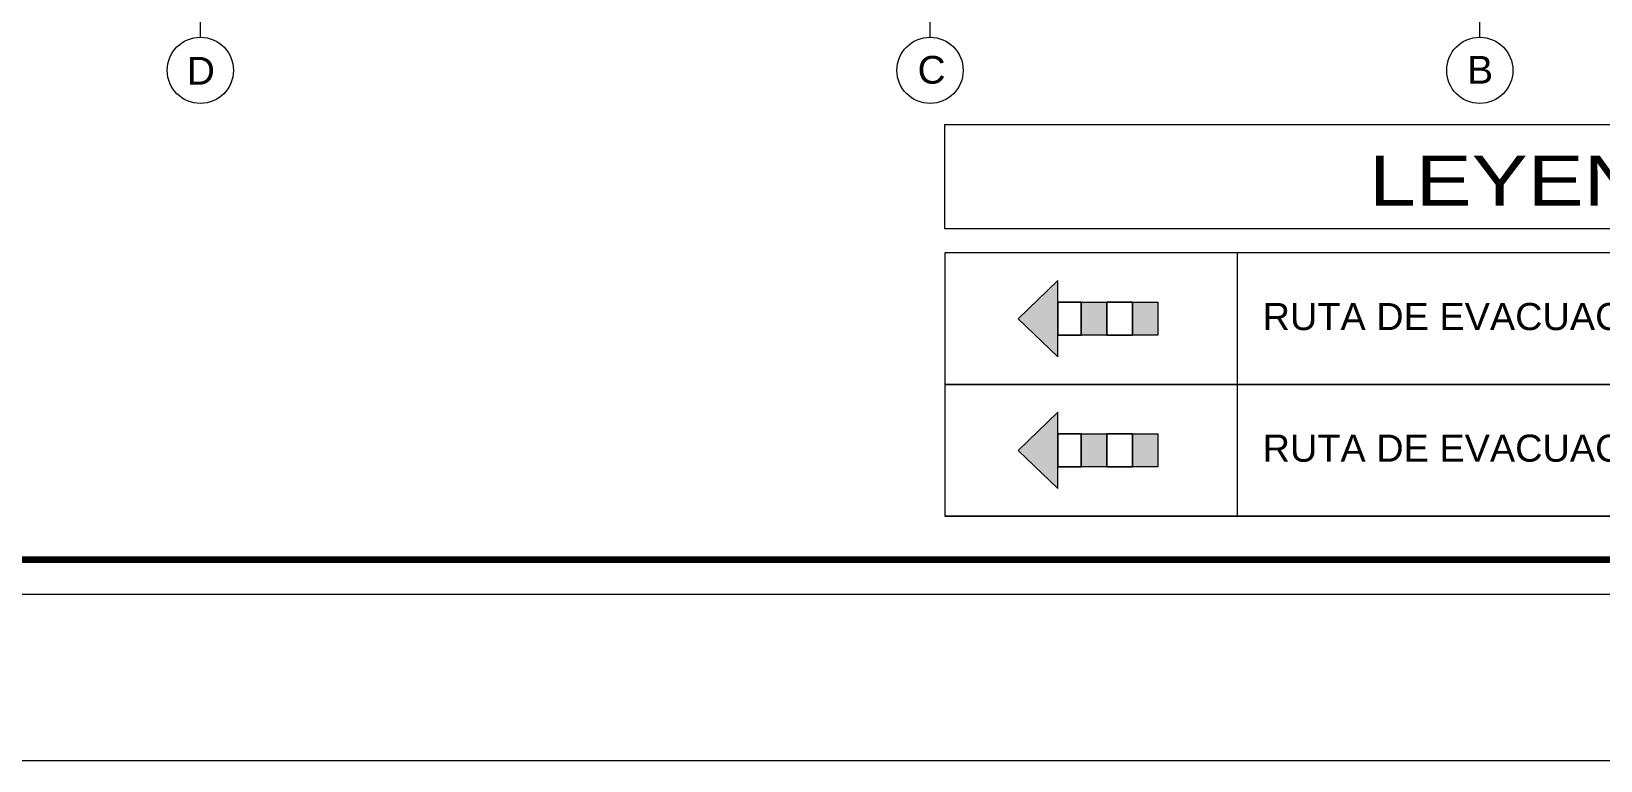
# Model space of a CAD drawing. Header units: millimetres. Extents: x 1675 to 1732.9, y 581.7 to 641.7.
# Drawn here: x 1684.3 to 1695.63, y 581.68 to 586.94 of the extents above; entities that cross this region are included whole.
import ezdxf

# ---------------------------------------------------------------- set-up
doc = ezdxf.new("R2010")
doc.units = ezdxf.units.MM
doc.linetypes.add('DASHDOT', pattern=[25.4, 12.7, -6.35, 0, -6.35])
doc.linetypes.add('HIDDEN', pattern=[0.375, 0.25, -0.125])
doc.layers.get('0').update_dxf_attribs({"lineweight": 5})
doc.layers.get('Defpoints').update_dxf_attribs({"color": 8, "lineweight": 5})
for name, color, linetype, lineweight in [('0-MEMB5', 5, 'Continuous', 18), ('EJES', 92, 'DASHDOT', 5), ('RUTA DE EVACUACION A.C.', 10, 'HIDDEN', 5), ('Ruta Evacuacion 1', 82, 'HIDDEN', 5), ('TEXTOS', 7, 'Continuous', 5)]:
    doc.layers.add(name, color=color, linetype=linetype, lineweight=lineweight)
doc.styles.get("Standard").update_dxf_attribs({"font": 'arial.ttf'})
doc.styles.add('STYLE1', font='arial.ttf', dxfattribs={"height": 0.15})

# ---------------------------------------------------------------- blocks, each defined once
blk = doc.blocks.new('ruta')
at = {"linetype": 'Continuous'}
for points in [[(0, 0), (0.927, -0.889), (0.927, 0.889)], [(1.475, -0.384), (1.475, 0.384), (2.072, 0.384), (2.072, -0.384)], [(2.668, -0.384), (2.668, 0.384), (3.265, 0.384), (3.265, -0.384)]]:
    blk.add_hatch(color=256, dxfattribs=at).paths.add_polyline_path(points)
for points in [[(0, 0), (0.927, -0.889), (0.927, 0.889)], [(0.927, -0.384), (0.927, 0.384), (1.475, 0.384), (1.475, -0.384)], [(1.475, -0.384), (1.475, 0.384), (0.927, 0.384), (0.927, -0.384)], [(1.475, -0.384), (1.475, 0.384), (2.072, 0.384), (2.072, -0.384)], [(2.072, -0.384), (2.072, 0.384), (2.668, 0.384), (2.668, -0.384)], [(2.668, -0.384), (2.668, 0.384), (2.072, 0.384), (2.072, -0.384)], [(2.668, -0.384), (2.668, 0.384), (3.265, 0.384), (3.265, -0.384)]]:
    blk.add_lwpolyline(points, close=True, dxfattribs=at)

msp = doc.modelspace()

# ---------------------------------------------------------------- linework, layer by layer
for p, q in [((1690.893, 585.515), (1690.893, 586.267)), ((1690.893, 586.267), (1699.896, 586.267)), ((1699.896, 585.515), (1690.893, 585.515)), ((1690.893, 585.341), (1690.893, 584.391)), ((1699.896, 585.341), (1690.893, 585.341)), ((1693.004, 585.341), (1693.004, 583.441)), ((1690.893, 584.391), (1690.893, 583.441)), ((1699.896, 584.391), (1690.893, 584.391)), ((1690.893, 584.391), (1699.896, 584.391)), ((1690.893, 583.441), (1699.896, 583.441)), ((1699.896, 583.441), (1690.893, 583.441)), ((1699.896, 583.441), (1690.893, 583.441))]:
    msp.add_line(p, q)
msp.add_lwpolyline([(1731.748, 640.477), (1676.248, 640.477), (1676.248, 582.877), (1731.748, 582.877)], close=True)
at = {"layer": '0-MEMB5', "ltscale": 0.03, "const_width": 0.0503}
msp.add_lwpolyline([(1731.498, 640.227), (1676.498, 640.227), (1676.498, 583.127), (1731.498, 583.127)], close=True, dxfattribs=at)
at = {"layer": 'Defpoints'}
msp.add_lwpolyline([(1732.948, 641.677), (1675.048, 641.677), (1675.048, 581.677), (1732.948, 581.677)], close=True, dxfattribs=at)
at = {"layer": 'EJES', "ltscale": 10}
for p, q in [((1685.516, 586.898), (1685.516, 589.648)), ((1690.786, 586.898), (1690.786, 589.648)), ((1694.756, 586.898), (1694.756, 589.648))]:
    msp.add_line(p, q, dxfattribs=at)
for centre in [(1685.516, 586.659), (1690.786, 586.659), (1694.756, 586.659)]:
    msp.add_circle(centre, 0.239, dxfattribs=at)

# ---------------------------------------------------------------- block references
at = {"layer": 'RUTA DE EVACUACION A.C.', "xscale": 0.3096342981560269, "yscale": 0.3096342975273743, "zscale": 0.3096342981881916}
msp.add_blockref('ruta', (1691.421, 583.916), dxfattribs=at)
at = {"layer": 'Ruta Evacuacion 1', "xscale": 0.3096342981560269, "yscale": 0.3096342975273743, "zscale": 0.3096342981881916}
msp.add_blockref('ruta', (1691.421, 584.866), dxfattribs=at)

# ---------------------------------------------------------------- texts
at = {"layer": 'EJES', "ltscale": 10}
for s, p in [('D', (1685.419, 586.556)), ('C', (1690.696, 586.563)), ('B', (1694.666, 586.563))]:
    msp.add_text(s, height=0.2, dxfattribs=at).set_placement(p)
at = {"layer": 'TEXTOS', "style": 'STYLE1'}
for s, height, width, p in [('LEYENDA', 0.3618, 1.2, (1693.956, 585.682)), ('RUTA DE EVACUACION 1° PISO', 0.1958, 1, (1693.188, 584.784)), ('RUTA DE EVACUACION MEZANINE', 0.1958, 1, (1693.188, 583.834))]:
    msp.add_text(s, height=height, dxfattribs=dict(at, width=width)).set_placement(p)

doc.saveas('drawing.dxf')
